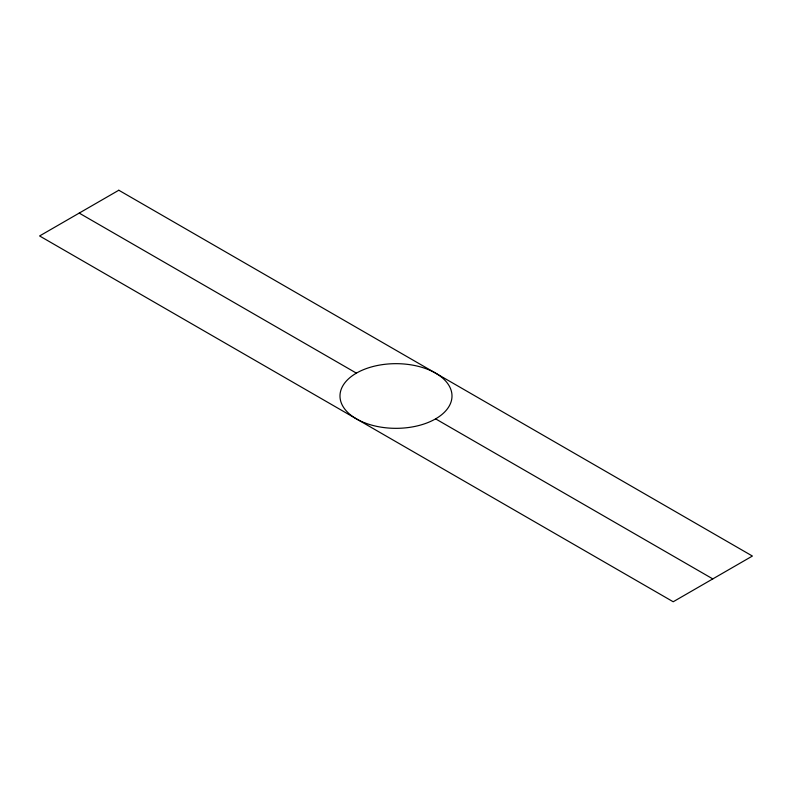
<?xml version="1.0" encoding="UTF-8"?>
<svg xmlns="http://www.w3.org/2000/svg" width="792" height="792" viewBox="0 0 792 792"><rect width="100%" height="100%" fill="white"/><g stroke="black" fill="none" stroke-linecap="round" stroke-linejoin="round"><path stroke-width="1.19" d="M79.2 213.097L356.4 373.141M435.6 418.859L712.8 578.903M118.8 190.238L39.6 235.957L673.2 601.762L752.4 556.043L118.8 190.238M364.607 422.779A56.004 32.333 0 0 0 451.856 398.307A56.004 32.333 0 0 0 371.527 366.914A56.004 32.333 0 0 0 364.607 422.779"/></g></svg>
